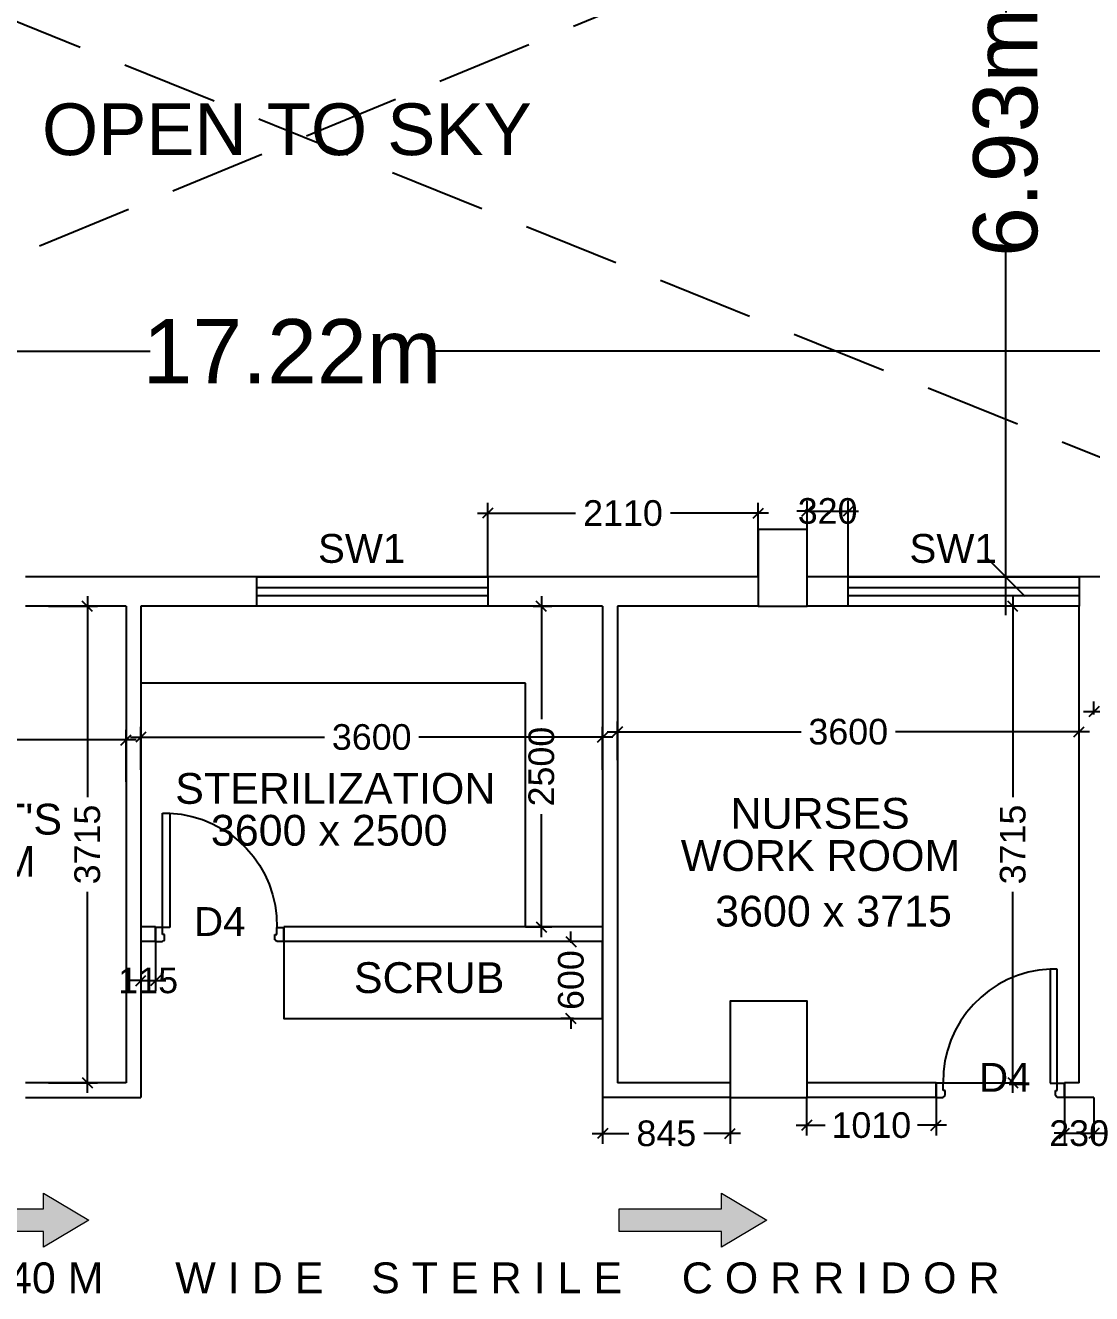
# Model space of a CAD drawing. Extents: x 7897917 to 8423973, y -6487334 to -6173396.
# Drawn here: x 7941552 to 7949864, y -6404999 to -6395110 of the extents above; entities that cross this region are included whole.
import ezdxf
from ezdxf.enums import TextEntityAlignment as Align

# ---------------------------------------------------------------- set-up
doc = ezdxf.new("R2010")
doc.units = 0
doc.header["$LTSCALE"] = 600
doc.header["$MEASUREMENT"] = 0
doc.header["$PDMODE"] = 35
doc.linetypes.add('HIDDEN2', pattern=[0.1875, 0.125, -0.0625])
doc.layers.get('0').update_dxf_attribs({"linetype": 'CONTINUOUS'})
doc.layers.get('Defpoints').update_dxf_attribs({"linetype": 'CONTINUOUS'})
for name, color, linetype in [('Counter', 7, 'CONTINUOUS'), ('DIMEN', 5, 'CONTINUOUS'), ('DOOR', 32, 'CONTINUOUS'), ('Duct', 8, 'CONTINUOUS'), ('joinery', 7, 'CONTINUOUS'), ('LA-column', 3, 'CONTINUOUS'), ('Room Dim', 1, 'CONTINUOUS'), ('TEXT', 6, 'CONTINUOUS'), ('TXT', 6, 'CONTINUOUS'), ('Walls', 7, 'CONTINUOUS'), ('WIN', 151, 'CONTINUOUS'), ('Working Dim', 5, 'CONTINUOUS')]:
    doc.layers.add(name, color=color, linetype=linetype)
doc.styles.add('ari', font='arial.ttf')
doc.styles.add('ARIAL', font='arial.ttf')
doc.styles.get("Standard").update_dxf_attribs({"font": 'romans.shx'})
doc.dimstyles.new('int. dim', dxfattribs={"dimtxt": 450, "dimasz": 80, "dimexe": 80, "dimexo": 0, "dimgap": 70, "dimtad": 0, "dimdec": 0, "dimzin": 12, "dimdsep": 46, "dimtxsty": 'ari', "dimblk": 'OBLIQUE', "dimcen": 2, "dimdle": 80, "dimclrd": 256, "dimclre": 256, "dimclrt": 6, "dimadec": 0, "dimazin": 0, "dimtfac": 1, "dimtdec": 0, "dimtix": 1, "dimtmove": 2, "dimatfit": 3, "dimfxl": 1, "dimtolj": 1, "dimtzin": 0, "dimlwd": -1, "dimlwe": -1, "dimarcsym": 0})
doc.dimstyles.new('STANDARD$0', dxfattribs={"dimscale": 0, "dimtxt": 150, "dimasz": 125, "dimexe": 0.75, "dimexo": 1, "dimgap": 25, "dimtad": 1, "dimdec": 0, "dimdsep": 46, "dimtxsty": 'Standard', "dimblk1": 'DOT', "dimblk2": 'DOT', "dimsah": 1, "dimcen": 2.5, "dimclrd": 1, "dimclre": 1, "dimclrt": 3, "dimadec": 0, "dimazin": 0, "dimtfac": 1, "dimtdec": 0, "dimtmove": 0, "dimatfit": 3, "dimldrblk": 'DOT', "dimfxl": 1, "dimtolj": 1, "dimtzin": 0, "dimarcsym": 0})

# ---------------------------------------------------------------- blocks, each defined once
blk = doc.blocks.new('1000')
at = {"layer": 'DOOR'}
for p, q in [((0, -100), (0, 0)), ((0, 0), (49.7, 0)), ((49.7, 0), (49.7, -2.2)), ((63.2, -49.5), (49.7, -49.5)), ((49.7, -49.5), (49.7, -100)), ((63.2, -13.5), (61, -13.5)), ((63.2, -13.5), (63.2, -49.5)), ((836.8, -13.5), (836.8, -49.5)), ((836.8, -13.5), (839, -13.5)), ((836.8, -49.5), (850.3, -49.5)), ((850.3, 0), (850.3, -2.2)), ((900, 0), (850.3, 0)), ((850.3, -49.5), (850.3, -100)), ((900, -100), (900, 0)), ((49.7, -100), (0, -100)), ((49.7, -100), (49.7, -900.6)), ((100.2, -100), (49.7, -100)), ((100.2, -900.6), (100.2, -100)), ((850.3, -100), (900, -100)), ((49.7, -900.6), (100.2, -900.6))]:
    blk.add_line(p, q, dxfattribs=at)
for centre, major_axis, start_param, end_param in [((49.7, -13.5), (-7.95, 7.95), 3.926991, 5.497787), ((850.3, -13.5), (7.95, 7.95), 0.785398, 2.356194)]:
    blk.add_ellipse(centre, major_axis=major_axis, ratio=1, start_param=start_param, end_param=end_param, dxfattribs=at)
at = {"layer": 'DOOR', "color": 145}
blk.add_ellipse((64.3, -115.3), major_axis=(-519.7, 589.8), ratio=1, start_param=2.464943, end_param=4.009476, dxfattribs=at)
blk = doc.blocks.new('_Oblique')
at = {"color": 0, "linetype": 'ByBlock', "lineweight": -2}
blk.add_line((-0.5, -0.5), (0.5, 0.5), dxfattribs=at)
blk = doc.blocks.new('*D232')
at = {"layer": 'Defpoints', "color": 0, "transparency": 16777216}
for p in [(7949683, -6392479.7, 5.1), (7949194.4, -6399409.6), (7949683, -6399409.6, 5.1)]:
    blk.add_point(p, dxfattribs=at)
at = {"layer": 'DIMEN', "color": 8, "transparency": 16777216}
for p, q in [((7949194.4, -6392179.7), (7949194.4, -6395008.6)), ((7949683, -6392479.7), (7948894.4, -6392479.7)), ((7949194.4, -6399709.6), (7949194.4, -6396880.7)), ((7949683, -6399409.6), (7948894.4, -6399409.6))]:
    blk.add_line(p, q, dxfattribs=at)
at = {"layer": 'DIMEN', "color": 8, "transparency": 16777216, "xscale": 300, "yscale": 300, "zscale": 300}
for p, rotation in [((7949194.4, -6392479.7), 90), ((7949194.4, -6399409.6), 270)]:
    blk.add_blockref('_Oblique', p, dxfattribs=dict(at, rotation=rotation))
at = {"layer": 'DIMEN', "color": 7, "transparency": 16777216, "insert": (7949194.4, -6395944.6), "char_height": 500, "attachment_point": 5, "rotation": 90, "style": 'ari'}
blk.add_mtext('\\A1;6.93m', dxfattribs=at)
blk = doc.blocks.new('*D233')
at = {"layer": 'Defpoints', "color": 0, "transparency": 16777216}
for p in [(7952240, -6397650.3), (7935021.5, -6397932.6), (7952240, -6397929.6, 2.4)]:
    blk.add_point(p, dxfattribs=at)
at = {"layer": 'DIMEN', "color": 8, "transparency": 16777216}
for p, q in [((7935021.5, -6397932.6), (7935021.5, -6397350.3)), ((7952240, -6397929.6), (7952240, -6397350.3)), ((7934721.5, -6397650.3), (7942525.4, -6397650.3)), ((7952540, -6397650.3), (7944736.1, -6397650.3))]:
    blk.add_line(p, q, dxfattribs=at)
at = {"layer": 'DIMEN', "color": 8, "transparency": 16777216, "xscale": 300, "yscale": 300, "zscale": 300, "rotation": 180}
blk.add_blockref('_Oblique', (7935021.5, -6397650.3), dxfattribs=at)
at = {"layer": 'DIMEN', "color": 8, "transparency": 16777216, "xscale": 300, "yscale": 300, "zscale": 300}
blk.add_blockref('_Oblique', (7952240, -6397650.3), dxfattribs=at)
at = {"layer": 'DIMEN', "color": 7, "transparency": 16777216, "insert": (7943630.8, -6397650.3), "char_height": 500, "attachment_point": 5, "style": 'ari'}
blk.add_mtext('\\A1;17.22m', dxfattribs=at)
blk = doc.blocks.new('*D417')
at = {"layer": 'Defpoints', "color": 0, "transparency": 16777216}
for p in [(7946052, -6400660.1), (7942452.1, -6400915.8, 0), (7946052, -6400915.8, 13.3)]:
    blk.add_point(p, dxfattribs=at)
at = {"layer": 'Working Dim', "transparency": 16777216}
for p, q in [((7942372.1, -6400660.1), (7943883.9, -6400660.1)), ((7942452.1, -6400915.8), (7942452.1, -6400580.1)), ((7946132, -6400660.1), (7944620.3, -6400660.1)), ((7946052, -6400915.8), (7946052, -6400580.1))]:
    blk.add_line(p, q, dxfattribs=at)
at = {"layer": 'Working Dim', "transparency": 16777216, "xscale": 80, "yscale": 80, "zscale": 80, "rotation": 180}
blk.add_blockref('_Oblique', (7942452.1, -6400660.1), dxfattribs=at)
at = {"layer": 'Working Dim', "transparency": 16777216, "xscale": 80, "yscale": 80, "zscale": 80}
blk.add_blockref('_Oblique', (7946052, -6400660.1), dxfattribs=at)
at = {"layer": 'Working Dim', "color": 6, "transparency": 16777216, "insert": (7944252.1, -6400660.1), "char_height": 200, "attachment_point": 5, "style": 'ari'}
blk.add_mtext('\\A1;3600', dxfattribs=at)
blk = doc.blocks.new('*D428')
at = {"layer": 'Defpoints', "color": 0, "transparency": 16777216}
for p in [(7949296.5, -6399639.7, 16), (7948652, -6403354.6, 13.3), (7949250.3, -6403354.6)]:
    blk.add_point(p, dxfattribs=at)
at = {"layer": 'Working Dim', "transparency": 16777216}
for p, q in [((7949250.3, -6399559.7), (7949250.3, -6401127.8)), ((7949296.5, -6399639.7), (7949170.3, -6399639.7)), ((7949250.3, -6403434.6), (7949250.3, -6401866.5)), ((7948652, -6403354.6), (7949330.3, -6403354.6))]:
    blk.add_line(p, q, dxfattribs=at)
at = {"layer": 'Working Dim', "transparency": 16777216, "xscale": 80, "yscale": 80, "zscale": 80}
for p, rotation in [((7949250.3, -6399639.7), 90), ((7949250.3, -6403354.6), 270)]:
    blk.add_blockref('_Oblique', p, dxfattribs=dict(at, rotation=rotation))
at = {"layer": 'Working Dim', "color": 6, "transparency": 16777216, "insert": (7949250.3, -6401497.1), "char_height": 200, "attachment_point": 5, "rotation": 90, "style": 'ari'}
blk.add_mtext('\\A1;3715', dxfattribs=at)
blk = doc.blocks.new('*D429')
at = {"layer": 'Defpoints', "color": 0, "transparency": 16777216}
for p in [(7941731.1, -6399639.5, 13.3), (7941731.1, -6403354.5, 13.3), (7942035.4, -6403354.5)]:
    blk.add_point(p, dxfattribs=at)
at = {"layer": 'Working Dim', "transparency": 16777216}
for p, q in [((7942035.4, -6399559.5), (7942035.4, -6401127.7)), ((7941731.1, -6399639.5), (7942115.4, -6399639.5)), ((7942035.4, -6403434.5), (7942035.4, -6401866.3)), ((7941731.1, -6403354.5), (7942115.4, -6403354.5))]:
    blk.add_line(p, q, dxfattribs=at)
at = {"layer": 'Working Dim', "transparency": 16777216, "xscale": 80, "yscale": 80, "zscale": 80}
for p, rotation in [((7942035.4, -6399639.5), 90), ((7942035.4, -6403354.5), 270)]:
    blk.add_blockref('_Oblique', p, dxfattribs=dict(at, rotation=rotation))
at = {"layer": 'Working Dim', "color": 6, "transparency": 16777216, "insert": (7942035.4, -6401497), "char_height": 200, "attachment_point": 5, "rotation": 90, "style": 'ari'}
blk.add_mtext('\\A1;3715', dxfattribs=at)
blk = doc.blocks.new('*D431')
at = {"layer": 'Defpoints', "color": 0, "transparency": 16777216}
for p in [(7942337.1, -6400681.9), (7938736.8, -6400973.1, 13.3), (7942337.1, -6401009.5, 13.3)]:
    blk.add_point(p, dxfattribs=at)
at = {"layer": 'Working Dim', "transparency": 16777216}
for p, q in [((7938736.8, -6400973.1), (7938736.8, -6400601.9)), ((7942337.1, -6401009.5), (7942337.1, -6400601.9)), ((7938656.8, -6400681.9), (7940168.8, -6400681.9)), ((7942417.1, -6400681.9), (7940905.2, -6400681.9))]:
    blk.add_line(p, q, dxfattribs=at)
at = {"layer": 'Working Dim', "transparency": 16777216, "xscale": 80, "yscale": 80, "zscale": 80, "rotation": 180}
blk.add_blockref('_Oblique', (7938736.8, -6400681.9), dxfattribs=at)
at = {"layer": 'Working Dim', "transparency": 16777216, "xscale": 80, "yscale": 80, "zscale": 80}
blk.add_blockref('_Oblique', (7942337.1, -6400681.9), dxfattribs=at)
at = {"layer": 'Working Dim', "color": 6, "transparency": 16777216, "insert": (7940537, -6400681.9), "char_height": 200, "attachment_point": 5, "style": 'ari'}
blk.add_mtext('\\A1;3600', dxfattribs=at)
blk = doc.blocks.new('*D433')
at = {"layer": 'Defpoints', "color": 0, "transparency": 16777216}
for p in [(7953512, -6400461.2), (7949882, -6400484.1, 13.3), (7953512, -6400484.1, 13.3)]:
    blk.add_point(p, dxfattribs=at)
at = {"layer": 'Working Dim', "transparency": 16777216}
for p, q in [((7949882, -6400484.1), (7949882, -6400381.2)), ((7953512, -6400484.1), (7953512, -6400381.2)), ((7949802, -6400461.2), (7951328.7, -6400461.2)), ((7953592, -6400461.2), (7952065.2, -6400461.2))]:
    blk.add_line(p, q, dxfattribs=at)
at = {"layer": 'Working Dim', "transparency": 16777216, "xscale": 80, "yscale": 80, "zscale": 80, "rotation": 180}
blk.add_blockref('_Oblique', (7949882, -6400461.2), dxfattribs=at)
at = {"layer": 'Working Dim', "transparency": 16777216, "xscale": 80, "yscale": 80, "zscale": 80}
blk.add_blockref('_Oblique', (7953512, -6400461.2), dxfattribs=at)
at = {"layer": 'Working Dim', "color": 6, "transparency": 16777216, "insert": (7951697, -6400461.2), "char_height": 200, "attachment_point": 5, "style": 'ari'}
blk.add_mtext('\\A1;3630', dxfattribs=at)
blk = doc.blocks.new('*D437')
at = {"layer": 'Defpoints', "color": 0, "transparency": 16777216}
for p in [(7945511.1, -6399639.6, 13.3), (7945452, -6402139.5), (7945575.3, -6402139.5)]:
    blk.add_point(p, dxfattribs=at)
at = {"layer": 'Working Dim', "transparency": 16777216}
for p, q in [((7945575.3, -6399559.6), (7945575.3, -6400519.6)), ((7945511.1, -6399639.6), (7945655.3, -6399639.6)), ((7945575.3, -6402219.5), (7945575.3, -6401259.6)), ((7945452, -6402139.5), (7945655.3, -6402139.5))]:
    blk.add_line(p, q, dxfattribs=at)
at = {"layer": 'Working Dim', "transparency": 16777216, "xscale": 80, "yscale": 80, "zscale": 80}
for p, rotation in [((7945575.3, -6399639.6), 90), ((7945575.3, -6402139.5), 270)]:
    blk.add_blockref('_Oblique', p, dxfattribs=dict(at, rotation=rotation))
at = {"layer": 'Working Dim', "color": 6, "transparency": 16777216, "insert": (7945575.3, -6400889.6), "char_height": 200, "attachment_point": 5, "rotation": 90, "style": 'ari'}
blk.add_mtext('\\A1;2500', dxfattribs=at)
blk = doc.blocks.new('*D438')
at = {"layer": 'Defpoints', "color": 0, "transparency": 16777216}
for p in [(7949767, -6400618.6), (7946167, -6400839.4, 13.3), (7949767, -6400839.4, 13.3)]:
    blk.add_point(p, dxfattribs=at)
at = {"layer": 'Working Dim', "transparency": 16777216}
for p, q in [((7946167, -6400839.4), (7946167, -6400538.6)), ((7949767, -6400839.4), (7949767, -6400538.6)), ((7946087, -6400618.6), (7947598.8, -6400618.6)), ((7949847, -6400618.6), (7948335.2, -6400618.6))]:
    blk.add_line(p, q, dxfattribs=at)
at = {"layer": 'Working Dim', "transparency": 16777216, "xscale": 80, "yscale": 80, "zscale": 80, "rotation": 180}
blk.add_blockref('_Oblique', (7946167, -6400618.6), dxfattribs=at)
at = {"layer": 'Working Dim', "transparency": 16777216, "xscale": 80, "yscale": 80, "zscale": 80}
blk.add_blockref('_Oblique', (7949767, -6400618.6), dxfattribs=at)
at = {"layer": 'Working Dim', "color": 6, "transparency": 16777216, "insert": (7947967, -6400618.6), "char_height": 200, "attachment_point": 5, "style": 'ari'}
blk.add_mtext('\\A1;3600', dxfattribs=at)
blk = doc.blocks.new('*D495')
at = {"layer": 'Defpoints', "color": 0, "transparency": 16777216}
for p in [(7947642, -6403469.6, 13.3), (7948652, -6403469.6, 13.3), (7948652, -6403686.4)]:
    blk.add_point(p, dxfattribs=at)
at = {"layer": 'Working Dim', "transparency": 16777216}
for p, q in [((7947642, -6403469.6), (7947642, -6403766.4)), ((7948652, -6403469.6), (7948652, -6403766.4)), ((7947562, -6403686.4), (7947788.1, -6403686.4)), ((7948732, -6403686.4), (7948505.9, -6403686.4))]:
    blk.add_line(p, q, dxfattribs=at)
at = {"layer": 'Working Dim', "transparency": 16777216, "xscale": 80, "yscale": 80, "zscale": 80, "rotation": 180}
blk.add_blockref('_Oblique', (7947642, -6403686.4), dxfattribs=at)
at = {"layer": 'Working Dim', "transparency": 16777216, "xscale": 80, "yscale": 80, "zscale": 80}
blk.add_blockref('_Oblique', (7948652, -6403686.4), dxfattribs=at)
at = {"layer": 'Working Dim', "color": 6, "transparency": 16777216, "insert": (7948147, -6403686.4), "char_height": 200, "attachment_point": 5, "style": 'ari'}
blk.add_mtext('\\A1;1010', dxfattribs=at)
blk = doc.blocks.new('*D496')
at = {"layer": 'Defpoints', "color": 0, "transparency": 16777216}
for p in [(7949652.1, -6403469.6, 13.3), (7949882, -6403469.6, 13.3), (7949882, -6403749.3)]:
    blk.add_point(p, dxfattribs=at)
at = {"layer": 'Working Dim', "transparency": 16777216}
for p, q in [((7949652.1, -6403469.6), (7949652.1, -6403829.3)), ((7949882, -6403469.6), (7949882, -6403829.3)), ((7949652.1, -6403749.3), (7949572.1, -6403749.3)), ((7949652.1, -6403749.3), (7949882, -6403749.3)), ((7949882, -6403749.3), (7949962, -6403749.3))]:
    blk.add_line(p, q, dxfattribs=at)
at = {"layer": 'Working Dim', "transparency": 16777216, "xscale": 80, "yscale": 80, "zscale": 80}
blk.add_blockref('_Oblique', (7949652.1, -6403749.3), dxfattribs=at)
at = {"layer": 'Working Dim', "transparency": 16777216, "xscale": 80, "yscale": 80, "zscale": 80, "rotation": 180}
blk.add_blockref('_Oblique', (7949882, -6403749.3), dxfattribs=at)
at = {"layer": 'Working Dim', "color": 6, "transparency": 16777216, "insert": (7949767, -6403749.3), "char_height": 200, "attachment_point": 5, "style": 'ari'}
blk.add_mtext('\\A1;230', dxfattribs=at)
blk = doc.blocks.new('*D965')
at = {"layer": 'Defpoints', "color": 0, "transparency": 16777216}
for p in [(7946052, -6403469.6), (7947046, -6403469.6), (7946052, -6403750.6)]:
    blk.add_point(p, dxfattribs=at)
at = {"layer": 'Working Dim', "transparency": 16777216}
for p, q in [((7946052, -6403469.6), (7946052, -6403830.6)), ((7947046, -6403469.6), (7947046, -6403830.6)), ((7945972, -6403750.6), (7946257.2, -6403750.6)), ((7947126, -6403750.6), (7946840.9, -6403750.6))]:
    blk.add_line(p, q, dxfattribs=at)
at = {"layer": 'Working Dim', "transparency": 16777216, "xscale": 80, "yscale": 80, "zscale": 80, "rotation": 180}
blk.add_blockref('_Oblique', (7946052, -6403750.6), dxfattribs=at)
at = {"layer": 'Working Dim', "transparency": 16777216, "xscale": 80, "yscale": 80, "zscale": 80}
blk.add_blockref('_Oblique', (7947046, -6403750.6), dxfattribs=at)
at = {"layer": 'Working Dim', "color": 6, "transparency": 16777216, "insert": (7946549, -6403750.6), "char_height": 200, "attachment_point": 5, "style": 'ari'}
blk.add_mtext('\\A1;845', dxfattribs=at)
blk = doc.blocks.new('*D1452')
at = {"layer": 'Defpoints', "color": 0, "transparency": 16777216}
for p in [(7945156.1, -6398913.7), (7945156.1, -6399409.7), (7947266, -6399409.6)]:
    blk.add_point(p, dxfattribs=at)
at = {"layer": 'Working Dim', "transparency": 16777216}
for p, q in [((7945156.1, -6399409.7), (7945156.1, -6398833.7)), ((7947266, -6399409.6), (7947266, -6398833.7)), ((7945076.1, -6398913.7), (7945841.1, -6398913.7)), ((7947346, -6398913.7), (7946581.1, -6398913.7))]:
    blk.add_line(p, q, dxfattribs=at)
at = {"layer": 'Working Dim', "transparency": 16777216, "xscale": 80, "yscale": 80, "zscale": 80, "rotation": 180}
blk.add_blockref('_Oblique', (7945156.1, -6398913.7), dxfattribs=at)
at = {"layer": 'Working Dim', "transparency": 16777216, "xscale": 80, "yscale": 80, "zscale": 80}
blk.add_blockref('_Oblique', (7947266, -6398913.7), dxfattribs=at)
at = {"layer": 'Working Dim', "color": 6, "transparency": 16777216, "insert": (7946211.1, -6398913.7), "char_height": 200, "attachment_point": 5, "style": 'ari'}
blk.add_mtext('\\A1;2110', dxfattribs=at)
blk = doc.blocks.new('*D1453')
at = {"layer": 'Defpoints', "color": 0, "transparency": 16777216}
for p in [(7947967, -6398897.6), (7947646, -6399414.7, 2.5), (7947967, -6399414.7)]:
    blk.add_point(p, dxfattribs=at)
at = {"layer": 'Working Dim', "transparency": 16777216}
for p, q in [((7947646, -6398897.6), (7947566, -6398897.6)), ((7947646, -6399414.7), (7947646, -6398817.6)), ((7947646, -6398897.6), (7947967, -6398897.6)), ((7947967, -6399414.7), (7947967, -6398817.6)), ((7947967, -6398897.6), (7948047, -6398897.6))]:
    blk.add_line(p, q, dxfattribs=at)
at = {"layer": 'Working Dim', "transparency": 16777216, "xscale": 80, "yscale": 80, "zscale": 80}
blk.add_blockref('_Oblique', (7947646, -6398897.6), dxfattribs=at)
at = {"layer": 'Working Dim', "transparency": 16777216, "xscale": 80, "yscale": 80, "zscale": 80, "rotation": 180}
blk.add_blockref('_Oblique', (7947967, -6398897.6), dxfattribs=at)
at = {"layer": 'Working Dim', "color": 6, "transparency": 16777216, "insert": (7947806.5, -6398897.6), "char_height": 200, "attachment_point": 5, "style": 'ari'}
blk.add_mtext('\\A1;320', dxfattribs=at)
blk = doc.blocks.new('A$C279266B1')
at = {"lineweight": 0}
h = blk.add_hatch(color=3, dxfattribs=at)
h.set_gradient(color1=(55, 181, 38), color2=(106, 220, 91), rotation=90, one_color=1, tint=0.61, name='CYLINDER')
h.paths.add_polyline_path([(0, -88.1), (-797.7, -88.1), (-797.7, -210.9), (-1151.8, 0), (-797.7, 210.9), (-797.7, 88.1), (0, 88.1)])
at = {"color": 7, "lineweight": 0, "flags": 128}
blk.add_lwpolyline([(0, -88.1), (-797.7, -88.1), (-797.7, -210.9), (-1151.8, 0), (-797.7, 210.9), (-797.7, 88.1), (0, 88.1), (0, -88.1)], dxfattribs=at)
blk = doc.blocks.new('*D2378')
at = {"layer": 'Defpoints', "color": 0, "transparency": 16777216}
for p in [(7942452.1, -6402254.5), (7942567.1, -6402254.5), (7942567.1, -6402558.1)]:
    blk.add_point(p, dxfattribs=at)
at = {"layer": 'Working Dim', "transparency": 16777216}
for p, q in [((7942452.1, -6402254.5), (7942452.1, -6402638.1)), ((7942567.1, -6402254.5), (7942567.1, -6402638.1)), ((7942452.1, -6402558.1), (7942372.1, -6402558.1)), ((7942452.1, -6402558.1), (7942567.1, -6402558.1)), ((7942567.1, -6402558.1), (7942647.1, -6402558.1))]:
    blk.add_line(p, q, dxfattribs=at)
at = {"layer": 'Working Dim', "transparency": 16777216, "xscale": 80, "yscale": 80, "zscale": 80}
blk.add_blockref('_Oblique', (7942452.1, -6402558.1), dxfattribs=at)
at = {"layer": 'Working Dim', "transparency": 16777216, "xscale": 80, "yscale": 80, "zscale": 80, "rotation": 180}
blk.add_blockref('_Oblique', (7942567.1, -6402558.1), dxfattribs=at)
at = {"layer": 'Working Dim', "color": 6, "transparency": 16777216, "insert": (7942509.6, -6402558.1), "char_height": 200, "attachment_point": 5, "style": 'ari'}
blk.add_mtext('\\A1;115', dxfattribs=at)
blk = doc.blocks.new('*D2379')
at = {"layer": 'Defpoints', "color": 0, "transparency": 16777216}
for p in [(7945824.2, -6402254.5, 10.9), (7945805.5, -6402854.5), (7945824.2, -6402854.5, 10.9)]:
    blk.add_point(p, dxfattribs=at)
at = {"layer": 'Working Dim', "transparency": 16777216}
for p, q in [((7945824.2, -6402254.5), (7945725.5, -6402254.5)), ((7945805.5, -6402254.5), (7945805.5, -6402174.5)), ((7945805.5, -6402254.5), (7945805.5, -6402263.4)), ((7945805.5, -6402854.5), (7945805.5, -6402845.6)), ((7945824.2, -6402854.5), (7945725.5, -6402854.5)), ((7945805.5, -6402854.5), (7945805.5, -6402934.5))]:
    blk.add_line(p, q, dxfattribs=at)
at = {"layer": 'Working Dim', "transparency": 16777216, "xscale": 80, "yscale": 80, "zscale": 80}
for p, rotation in [((7945805.5, -6402254.5), 270), ((7945805.5, -6402854.5), 90)]:
    blk.add_blockref('_Oblique', p, dxfattribs=dict(at, rotation=rotation))
at = {"layer": 'Working Dim', "color": 6, "transparency": 16777216, "insert": (7945805.5, -6402554.5), "char_height": 200, "attachment_point": 5, "rotation": 90, "style": 'ari'}
blk.add_mtext('\\A1;600', dxfattribs=at)

msp = doc.modelspace()

# ---------------------------------------------------------------- linework, layer by layer
at = {"layer": 'Counter', "elevation": 10.867}
msp.add_lwpolyline([(7943567.522, -6402254.497), (7943567.522, -6402854.498), (7945532.03, -6402854.498), (7945532.03, -6402854.505), (7946052.033, -6402854.491), (7946052.033, -6402254.497), (7943567.522, -6402254.497)], dxfattribs=at)
at = {"layer": 'Duct', "color": 8, "linetype": 'HIDDEN2', "ltscale": 10}
for p, q in [((7935021.458, -6392479.662), (7952251.054, -6399409.648)), ((7951719.956, -6392693.278), (7935391.545, -6399409.648))]:
    msp.add_line(p, q, dxfattribs=at)
at = {"layer": 'LA-column', "color": 2, "elevation": 2.39}
for points in [[(7947646.046, -6399639.615), (7947646.046, -6399039.615), (7947266.046, -6399039.615), (7947266.046, -6399639.615)], [(7947646.046, -6403469.612), (7947646.046, -6402719.612), (7947046.046, -6402719.612), (7947046.046, -6403469.612)]]:
    msp.add_lwpolyline(points, close=True, dxfattribs=at)
at = {"layer": 'Walls', "linetype": 'Continuous'}
for p, q in [((7947266.046, -6399409.648), (7941552.138, -6399409.648)), ((7952240.046, -6399409.662), (7947645.959, -6399409.662)), ((7942337.138, -6399639.535), (7941552.138, -6399639.511)), ((7942337.138, -6399639.535), (7942337.138, -6403354.534)), ((7942452.138, -6399639.535), (7942452.138, -6403469.534)), ((7946052.033, -6399639.648), (7942452.138, -6399639.538)), ((7946052.033, -6399639.609), (7946052.033, -6403469.615)), ((7946167.033, -6399639.609), (7946167.033, -6403354.596)), ((7947266.046, -6399639.648), (7946167.033, -6399639.648)), ((7949766.959, -6399639.676), (7947645.959, -6399639.699)), ((7949766.959, -6403354.58), (7949766.959, -6399639.609)), ((7942567.138, -6402139.497), (7942452.138, -6402139.497)), ((7942567.138, -6402254.497), (7942567.138, -6402139.497)), ((7946052.033, -6402139.497), (7943567.243, -6402139.497)), ((7943567.243, -6402254.497), (7943567.243, -6402139.497)), ((7942567.138, -6402254.497), (7942452.138, -6402254.497)), ((7946052.033, -6402254.497), (7943567.243, -6402254.497)), ((7942337.138, -6403354.534), (7941552.138, -6403354.534)), ((7947046.046, -6403354.593), (7946167.033, -6403354.596)), ((7948652.033, -6403354.584), (7947645.959, -6403354.588)), ((7948652.033, -6403469.602), (7948652.033, -6403354.584)), ((7949766.959, -6403354.58), (7949652.138, -6403354.58)), ((7949652.138, -6403469.598), (7949652.138, -6403354.58)), ((7941552.138, -6403469.534), (7942452.138, -6403469.534)), ((7947046.046, -6403469.611), (7946052.033, -6403469.615)), ((7948652.033, -6403469.602), (7947645.959, -6403469.606)), ((7949881.959, -6403469.597), (7949652.138, -6403469.598))]:
    msp.add_line(p, q, dxfattribs=at)
at = {"layer": 'Walls'}
for p, q in [((7947266.046, -6399409.662), (7941552.138, -6399409.662)), ((7947717.533, -6399409.648), (7947646.138, -6399409.648)), ((7947717.533, -6399409.662), (7947646.138, -6399409.662)), ((7945452.033, -6400239.529), (7942452.138, -6400239.562)), ((7945452.033, -6402139.497), (7945452.033, -6400239.529))]:
    msp.add_line(p, q, dxfattribs=at)
at = {"layer": 'WIN', "linetype": 'Continuous'}
for points in [[(7943356.086, -6399409.593), (7945156.086, -6399409.593), (7945156.086, -6399639.593), (7943356.086, -6399639.593)], [(7947966.959, -6399409.619), (7949766.959, -6399409.619), (7949766.959, -6399639.619), (7947966.959, -6399639.619)], [(7943356.086, -6399492.377), (7945156.086, -6399492.377), (7945156.086, -6399556.81), (7943356.086, -6399556.81)], [(7947966.959, -6399492.403), (7949766.959, -6399492.403), (7949766.959, -6399556.836), (7947966.959, -6399556.836)]]:
    msp.add_lwpolyline(points, close=True, dxfattribs=at)

# ---------------------------------------------------------------- block references
at = {"layer": 'DOOR', "linetype": 'Continuous', "zscale": 1.111537974327832}
for p, xscale, yscale, rotation in [((7942567.138, -6402254.497), -1.111537974327832, 1.111537974327803, 179.9999867502544), ((7949652.138, -6403469.626), 1.111537974327832, 1.111537974327832, 180.0000132497456)]:
    msp.add_blockref('1000', p, dxfattribs=dict(at, xscale=xscale, yscale=yscale, rotation=rotation))
at = {"layer": 'Room Dim', "color": 3, "lineweight": 0, "rotation": 180}
for p in [(7940896.217, -6404426.478), (7946181.8, -6404426.478)]:
    msp.add_blockref('A$C279266B1', p, dxfattribs=at)

# ---------------------------------------------------------------- texts
at = {"layer": 'joinery', "style": 'ari'}
for p in [(7944173.968, -6399300.751), (7948784.842, -6399300.777)]:
    msp.add_text('SW1', height=225, dxfattribs=at).set_placement(p, align=Align.CENTER)
for p in [(7942867.061, -6402210.419, 5.135), (7948987.004, -6403425.547, 10.871)]:
    msp.add_text('D4', height=225, dxfattribs=at).set_placement(p)
at = {"layer": 'Room Dim', "style": 'ARIAL'}
for s, p in [('3600 x 2500', (7943920.867, -6401506.153)), ('3600 x 3715', (7947852.349, -6402136.772))]:
    msp.add_text(s, height=240, dxfattribs=at).set_placement(p, align=Align.CENTER)
at = {"layer": 'TEXT', "color": 7, "style": 'ARIAL'}
for s, height, p in [('OPEN TO SKY', 403.2, (7943590.745, -6396121.522)), ('STERILIZATION', 240, (7943968.188, -6401179.934)), ('NURSES', 240, (7947747.807, -6401374.033)), ("ANESTHETIST'S", 240, (7940539.527, -6401419.581)), ('WORK ROOM', 240, (7947751.371, -6401703.317)), ('WORK ROOM', 240, (7940543.092, -6401748.865)), ('SCRUB', 240, (7944699.982, -6402655.218))]:
    msp.add_text(s, height=height, dxfattribs=at).set_placement(p, align=Align.CENTER)
at = {"layer": 'TXT', "color": 7, "style": 'ARIAL'}
msp.add_text('2.40 M      W I D E    S T E R I L E     C O R R I D O R', height=240, dxfattribs=at).set_placement((7945141.631, -6404996.031), align=Align.CENTER)

# ---------------------------------------------------------------- dimensions: what is measured, and where the dimension line sits
at = {"layer": 'DIMEN'}
dim = msp.add_linear_dim(base=(7949194.37, -6399409.592), p1=(7949682.956, -6392479.692, 5.131), p2=(7949682.956, -6399409.592, 5.131), angle=270, dimstyle='STANDARD$0', override={"dimscale": 1, "dimtxt": 500, "dimasz": 300, "dimexe": 300, "dimexo": 0, "dimgap": 1, "dimtad": 0, "dimdec": 2, "dimlfac": 0.001, "dimzin": 0, "dimpost": 'm', "dimtxsty": 'ari', "dimblk1": 'Oblique', "dimblk2": 'Oblique', "dimcen": 0, "dimdle": 300, "dimclrd": 8, "dimclre": 8, "dimclrt": 7, "dimadec": 2, "dimtdec": 2, "dimtmove": 2, "dimfxl": 0.75, "dimfrac": 1, "dimlwd": 65535, "dimlwe": 65535}, dxfattribs=at)
dim.commit()
dim.dimension.update_dxf_attribs({"geometry": '*D232', "text_midpoint": (7949194.37, -6395944.642)})
dim = msp.add_linear_dim(base=(7952240.046, -6397650.322), p1=(7935021.455, -6397932.616), p2=(7952240.046, -6397929.616, 2.39), dimstyle='STANDARD$0', override={"dimscale": 1, "dimtxt": 500, "dimasz": 300, "dimexe": 300, "dimexo": 0, "dimgap": 1, "dimtad": 0, "dimdec": 2, "dimlfac": 0.001, "dimzin": 0, "dimpost": 'm', "dimtxsty": 'ari', "dimblk1": 'Oblique', "dimblk2": 'Oblique', "dimcen": 0, "dimdle": 300, "dimclrd": 8, "dimclre": 8, "dimclrt": 7, "dimadec": 2, "dimtdec": 2, "dimtmove": 2, "dimfxl": 0.75, "dimfrac": 1, "dimlwd": 65535, "dimlwe": 65535}, dxfattribs=at)
dim.commit()
dim.dimension.update_dxf_attribs({"geometry": '*D233', "text_midpoint": (7943630.751, -6397650.322)})
at = {"layer": 'Working Dim', "color": 7}
dim = msp.add_linear_dim(base=(7945156.086, -6398913.722), p1=(7947266.046, -6399409.645), p2=(7945156.086, -6399409.662), dimstyle='int. dim', override={"dimtxt": 200, "dimarcsym": 1}, dxfattribs=at)
dim.commit()
dim.dimension.update_dxf_attribs({"geometry": '*D1452', "text_midpoint": (7946211.066, -6398913.722)})
dim = msp.add_linear_dim(base=(7947966.959, -6398897.599), p1=(7947646.043, -6399414.671, 2.519), p2=(7947966.959, -6399414.671), text='320', dimstyle='int. dim', override={"dimtxt": 200, "dimarcsym": 1}, dxfattribs=at)
dim.commit()
dim.dimension.update_dxf_attribs({"geometry": '*D1453', "text_midpoint": (7947806.501, -6398897.599)})
at = {"layer": 'Working Dim'}
for base, p1, p2, angle, override, picture, middle in [((7942035.437, -6403354.534), (7941731.08, -6399639.516, 13.302), (7941731.08, -6403354.534, 13.302), 270, {"dimtxt": 200}, '*D429', (7942035.437, -6401497.025)), ((7945575.263, -6402139.497), (7945511.147, -6399639.632, 13.302), (7945452.033, -6402139.497), 270, {"dimtxt": 200}, '*D437', (7945575.263, -6400889.565)), ((7949250.339, -6403354.584), (7949296.495, -6399639.688, 15.998), (7948652.033, -6403354.584, 13.302), 270, {"dimtxt": 200}, '*D428', (7949250.339, -6401497.136)), ((7945805.509, -6402854.497), (7945824.164, -6402254.497, 10.867), (7945824.181, -6402854.497, 10.867), 90, {"dimtxt": 200, "dimarcsym": 1}, '*D2379', (7945805.509, -6402554.497))]:
    dim = msp.add_linear_dim(base=base, p1=p1, p2=p2, angle=angle, dimstyle='int. dim', override=override, dxfattribs=at)
    dim.commit()
    dim.dimension.update_dxf_attribs({"geometry": picture, "text_midpoint": middle})
for base, p1, p2, override, picture, middle in [((7953511.959, -6400461.236), (7949881.959, -6400484.08, 13.302), (7953511.959, -6400484.08, 13.302), {"dimtxt": 200}, '*D433', (7951696.959, -6400461.236)), ((7942337.138, -6400681.872), (7938736.817, -6400973.079, 13.302), (7942337.138, -6401009.479, 13.302), {"dimtxt": 200}, '*D431', (7940536.977, -6400681.872)), ((7946052.033, -6400660.125), (7942452.138, -6400915.842, 0), (7946052.033, -6400915.842, 13.302), {"dimtxt": 200}, '*D417', (7944252.086, -6400660.125)), ((7949766.959, -6400618.595), (7946167.033, -6400839.428, 13.302), (7949766.959, -6400839.428, 13.302), {"dimtxt": 200}, '*D438', (7947966.996, -6400618.595)), ((7942567.122, -6402558.139), (7942452.138, -6402254.497), (7942567.122, -6402254.497), {"dimtxt": 200, "dimarcsym": 1}, '*D2378', (7942509.63, -6402558.139)), ((7948652.033, -6403686.397), (7947641.959, -6403469.606, 13.302), (7948652.033, -6403469.602, 13.302), {"dimtxt": 200}, '*D495', (7948146.996, -6403686.397)), ((7949881.959, -6403749.279), (7949652.138, -6403469.598, 13.302), (7949881.959, -6403469.597, 13.302), {"dimtxt": 200}, '*D496', (7949767.049, -6403749.279))]:
    dim = msp.add_linear_dim(base=base, p1=p1, p2=p2, dimstyle='int. dim', override=override, dxfattribs=at)
    dim.commit()
    dim.dimension.update_dxf_attribs({"geometry": picture, "text_midpoint": middle})
dim = msp.add_linear_dim(base=(7946052.033, -6403750.586), p1=(7947046.046, -6403469.611), p2=(7946052.033, -6403469.615), text='845', dimstyle='int. dim', override={"dimtxt": 200, "dimarcsym": 1}, dxfattribs=at)
dim.commit()
dim.dimension.update_dxf_attribs({"geometry": '*D965', "text_midpoint": (7946549.04, -6403750.586)})

doc.saveas('drawing.dxf')
